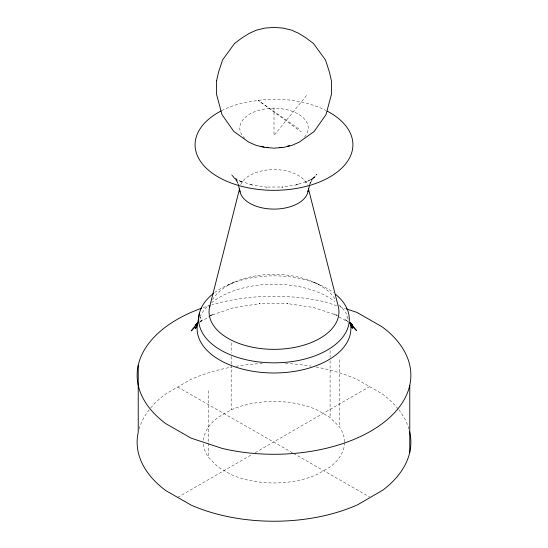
<?xml version="1.0" encoding="UTF-8"?>
<svg xmlns="http://www.w3.org/2000/svg" width="548" height="548" viewBox="0 0 548 548"><rect width="100%" height="100%" fill="white"/><g stroke="black" fill="none" stroke-linecap="round" stroke-linejoin="round"><path stroke-width="0.41" stroke-dasharray="2.74 2.06" d="M309.846 184.457L312.155 178.799L309.593 184.402L312.881 178.963L316.991 174.161L310.969 180.237L315.141 176.84L305.633 182.374L309.291 180.491L296.276 184.868L298.824 184.471L281.747 187.149L282.631 187.019L265.855 187.053L266.691 187.183L249.628 184.58M200.089 318.662L200.794 317.128L200.034 318.559M306.524 95.503L274 135.5L274 106.607M199.917 322.142L202.815 319.217L199.794 321.813M200.273 321.916L209.747 316.408M210.48 315.984L213.391 314.285L210.035 315.662L233.619 307.729L259.958 303.592L259.163 303.64L287.995 303.571L287.248 303.53L313.641 307.551L337.335 315.381L334.006 314.018L338.411 316.545M177.675 497.406L252.217 454.367M255.169 452.662L369.585 386.6M344.576 441.9A70.576 40.744 0 0 0 339.267 426.714L330.095 417.487L317.1 409.952A70.576 40.744 0 0 0 231.174 409.829L218.111 417.329A70.576 40.744 0 0 0 203.466 440.88M227.913 284.939L234.27 282.199M252.135 184.964L239.065 180.648L242.682 182.511L233.099 177.025L237.25 180.402L231.146 174.353L235.243 179.134L238.517 184.56L235.887 178.963L238.476 185.32M336.746 305.729L325.896 302.14A136.87 79.022 0 0 0 212.001 304.818M339.849 306.757L345.274 308.545M313.34 282.021L319.628 284.741M339.144 316.963L347.959 322.012M177.675 387.025L292.762 452.963M293.495 453.388L369.585 496.974M298.831 128.842L258.197 100.435L301.208 131.904M348.37 322.005L344.767 318.902L347.706 321.82M203.507 444.175A70.576 40.744 0 0 0 208.733 457.717L217.905 466.944L230.9 474.479A70.576 40.744 0 0 0 316.826 474.602L329.889 467.095A70.576 40.744 0 0 0 344.569 442.729M348.11 318.943L346.973 316.806L348.062 319.107M339.267 359.762L339.267 426.714M330.095 350.542L330.095 357.317M330.095 360.707L330.095 417.487M231.174 342.877L231.174 353.049M231.174 356.44L231.174 364.064M231.174 364.913L231.174 409.829M208.733 390.765L208.733 442.462M208.733 443.311L208.733 457.717M199.842 316.908A76.878 44.381 0 0 1 208.802 305.085M211.439 302.811A76.878 44.381 0 0 1 334.807 301.455M338.883 304.798A76.878 44.381 0 0 1 348.001 316.58M212.535 299.749A64.945 37.497 0 0 1 274.404 274.363A64.945 37.497 0 0 1 335.719 300.194M214.693 292.529A75.329 43.491 0 0 1 333.588 292.735M240.757 184.662A34.216 19.755 0 0 1 274.514 169.585A34.216 19.755 0 0 1 307.469 185.238M245.018 138.521A34.216 19.755 0 0 1 251.621 113.08A34.216 19.755 0 0 1 296.18 112.984A34.216 19.755 0 0 1 303.126 138.397M203.123 307.661A136.87 79.022 0 0 1 208.733 305.805M221.755 110.614A78.919 45.566 0 0 1 243.518 102.736L263.396 99.613A78.919 45.566 0 0 1 325.793 110.388M139.034 429.07A136.87 79.022 0 0 1 150.221 408.486M150.734 407.87A136.87 79.022 0 0 1 165.092 394.348L190.259 379.709A136.87 79.022 0 0 1 231.756 367.05M235.955 366.304A136.87 79.022 0 0 1 262.362 363.482M285.446 363.468A136.87 79.022 0 0 1 311.038 366.139M316.08 367.016A136.87 79.022 0 0 1 356.906 379.339L382.264 393.868A136.87 79.022 0 0 1 398.341 409.185M398.834 409.815A136.87 79.022 0 0 1 409.02 429.255"/><path stroke-width="0.82" d="M197.629 324.046L195.52 328.656L197.746 322.984L199.28 313.833M307.942 191.841L309.558 185.162M209.583 307.106L239.64 188.498M198.143 322.128L191.218 330.924L195.28 326.827M197.855 323.183L195.177 324.882L197.362 323.615M346.048 308.805L356.906 312.387L382.264 326.923A136.87 79.022 0 0 1 382.908 423.131A136.87 79.022 0 0 1 222.104 448.387L191.094 438.14L165.736 423.611A136.87 79.022 0 0 1 201.548 308.223M350.158 323.272L352.364 324.539L350.364 323.272M351.816 325.896L356.522 330.554L350.069 322.45M349.871 322.936L352.398 328.307L350.179 322.642A76.878 44.381 0 0 1 274.295 372.989A76.878 44.381 0 0 1 197.746 322.984M308.325 188.341L338.356 306.818A64.945 37.497 0 0 1 272.952 349.343A64.945 37.497 0 0 1 209.959 305.62M238.476 185.32L240.093 191.992M409.767 385.278L409.767 452.23M138.233 365.249L138.233 432.201A136.87 79.022 0 0 0 165.736 490.563L191.094 505.092A136.87 79.022 0 0 0 357.741 504.722L382.908 490.076A136.87 79.022 0 0 0 409.63 431.598M335.636 294.345A75.329 43.491 0 0 1 323.676 352.035A75.329 43.491 0 0 1 223.036 351.371A75.329 43.491 0 0 1 213.371 293.529M308.168 190.375A34.216 19.755 0 0 1 274.13 209.096A34.216 19.755 0 0 1 239.846 190.526M327.334 111.182A78.919 45.566 0 0 1 330.506 176.572A78.919 45.566 0 0 1 217.193 176.394A78.919 45.566 0 0 1 220.981 111.018M289.645 145.597A34.216 19.755 0 0 1 287.214 146.248M281.795 147.261A34.216 19.755 0 0 1 279.398 147.535M268.061 147.481A34.216 19.755 0 0 1 266.465 147.296M264.088 146.933A34.216 19.755 0 0 1 261.026 146.302M216.597 80.693L216.433 93.859L222.022 114.648L233.832 131.465L248.689 142.096L256.101 145.384L264.732 147.446L274 148.152L283.268 147.446L291.899 145.384L299.311 142.096L314.168 131.465L325.978 114.648L331.567 93.859L331.403 80.693L329.444 72.117L325.505 60.054L313.504 43.525L306.25 38.072L298.605 33.284L291.399 30.092L283.008 28.085L274 27.4L264.992 28.085L256.601 30.092L249.395 33.284L241.75 38.072L234.496 43.525L222.495 60.054L218.556 72.117L216.597 80.693"/></g></svg>
